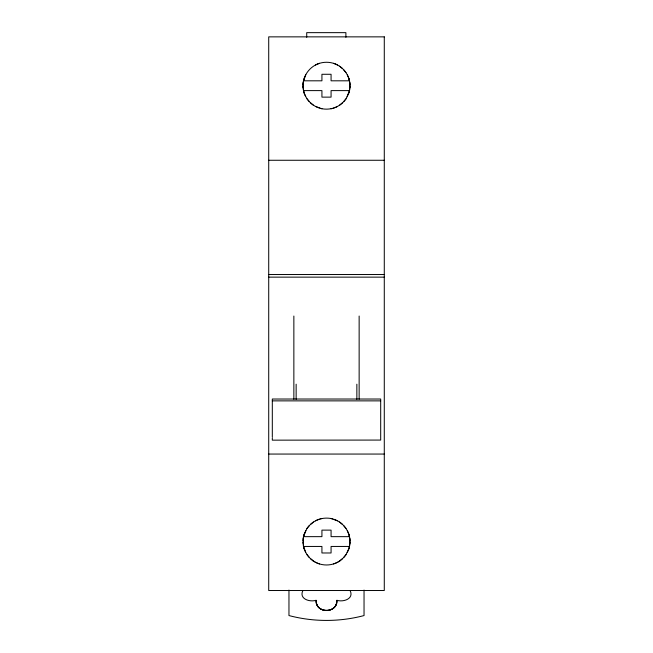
<?xml version="1.0" encoding="UTF-8"?>
<svg xmlns="http://www.w3.org/2000/svg" width="653" height="653" viewBox="0 0 653 653"><rect width="100%" height="100%" fill="white"/><g stroke="black" fill="none" stroke-linecap="round" stroke-linejoin="round"><path stroke-width="0.98" d="M349.943 87.347L349.771 82.433M349.943 543.19L349.771 538.276M303.082 84.8L303.441 81.176L305.8 74.646M303.441 81.176C302.551 86.376 303.212 91.869 305.702 96.562M305.808 530.489L303.441 537.003L303.057 543.19M303.082 540.643L303.441 537.003M347.192 96.766L349.559 90.253L349.918 86.62M349.559 90.253C350.449 85.045 349.788 79.544 347.298 74.85M347.2 552.609C350.808 545.9 350.857 537.435 347.298 530.701M349.559 546.088L349.918 542.455M303.229 82.433L303.057 87.347M303.229 538.276L303.457 546.186L305.702 552.405M350.106 590.516C354.269 598.915 343.282 602.303 336.948 600.311C337.56 613.804 315.44 613.796 316.052 600.311C309.718 602.303 298.731 598.915 302.894 590.516M316.052 600.311C315.521 613.747 337.47 613.722 336.948 600.311M304.51 77.405L303.514 80.809L321.929 80.809L321.929 74.279L331.071 74.279L331.071 80.809L349.486 80.809L348.49 77.405M348.49 94.008L349.486 90.604L331.071 90.604L331.071 97.134L321.929 97.134L321.929 90.604L303.514 90.604L304.51 94.008M304.51 533.248L303.514 536.652L321.929 536.652L321.929 530.122L331.071 530.122L331.071 536.652L349.486 536.652L348.49 533.248M348.49 549.859L349.486 546.447L331.071 546.447L331.071 552.977L321.929 552.977L321.929 546.447L303.514 546.447L304.51 549.859M304.127 78.662C306.355 71.455 312.273 65.553 319.472 63.325M348.955 92.514L346.041 98.774L343.707 101.615M304.045 534.742L306.959 528.481L309.293 525.641M348.873 548.602L346.041 554.609L343.707 557.458M336.589 603.013C334.377 613.053 318.623 613.053 316.411 603.013M346.041 98.774C342.98 103.092 338.621 106.529 333.528 108.088M306.959 528.481C310.02 524.163 314.379 520.727 319.472 519.168M346.041 554.609C342.988 558.935 338.613 562.372 333.528 563.939M339.519 105.28L342.401 102.921M310.599 524.343L313.481 521.984M339.511 561.123L342.401 558.764M338.254 561.907L339.862 560.886M315.456 65.006C322.223 61.358 330.777 61.358 337.544 65.006M337.544 106.406C332.353 109.206 326.125 109.843 320.419 108.414M315.456 520.849C320.647 518.058 326.875 517.421 332.581 518.849M337.544 562.257C330.777 565.898 322.223 565.898 315.456 562.249M331.022 108.773L332.581 108.414M320.419 518.849L321.978 518.49M268.718 160.263L384.282 160.263M268.718 274.529L384.282 274.529M268.718 277.141L384.282 277.141M272.309 400.869L380.691 400.869M268.718 454.055L384.282 454.055M321.97 108.773L315.448 106.406M331.03 518.49L337.552 520.849M333.528 63.325C340.809 65.578 346.759 71.585 348.947 78.882M319.464 108.088C312.191 105.835 306.233 99.827 304.053 92.53M333.536 519.168C340.809 521.42 346.767 527.428 348.947 534.725M319.472 563.931C312.191 561.686 306.241 555.679 304.053 548.381M313.138 560.886L314.746 561.907M339.511 66.133L342.401 68.5M310.599 102.913L313.473 105.272M339.527 521.992L342.401 524.343M310.599 558.764L313.489 561.123M343.698 69.789L346 72.581M307 554.675L309.302 557.474M306.992 98.815L309.302 101.623M343.698 525.632L346.008 528.448M349.543 81.07L349.91 84.784M349.543 536.921L349.91 540.627M303.09 86.637L303.457 90.343M303.09 542.48L303.457 546.186M364.039 590.051L364.039 615.559C339.536 622.04 313.464 622.04 288.961 615.559L288.961 590.051M359.142 316.036L359.142 399.228M356.856 384.193L356.856 399.358M345.894 37.303L345.894 32.65L306.722 32.65L306.722 37.303M296.144 384.193L296.144 399.358M293.858 316.036L293.858 399.228M272.309 436.979L272.309 399.024L380.691 399.024L380.691 440.073L272.309 440.155L272.309 437.828M384.282 36.862L268.718 36.862L268.718 590.516L384.282 590.516L384.282 36.862"/></g></svg>
